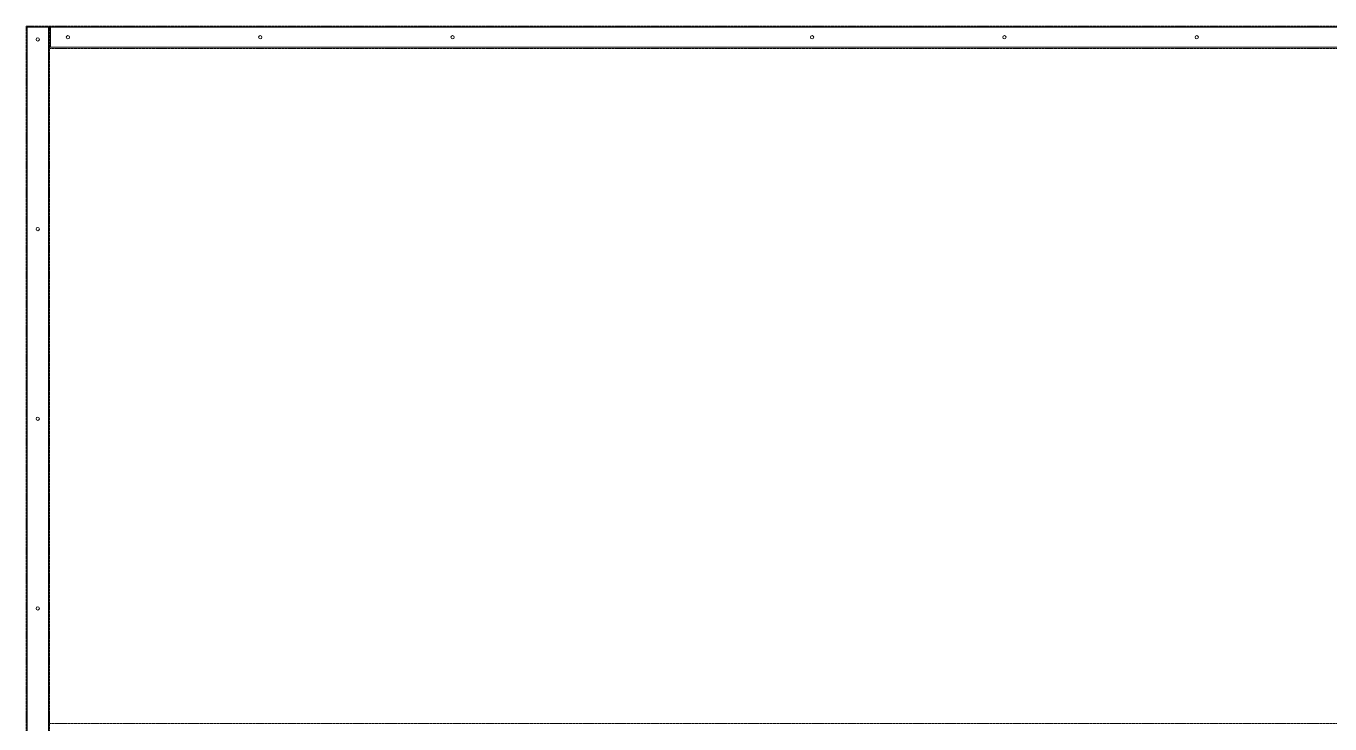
# Model space of a CAD drawing. Header units: millimetres. Extents: x -662849 to 32847, y -140377 to 24217.
# Drawn here: x 21581 to 23920, y 12251 to 13502 of the extents above; entities that cross this region are included whole.
import ezdxf

# ---------------------------------------------------------------- set-up
doc = ezdxf.new("R2010")
doc.units = ezdxf.units.MM
for name, pattern in [('CENTER', [2, 1.25, -0.25, 0.25, -0.25]), ('HIDDEN', [0.375, 0.25, -0.125]), ('HIDDENX2', [0.75, 0.5, -0.25])]:
    doc.linetypes.add(name, pattern=pattern)
doc.layers.add('center', color=1, linetype='CENTER')
doc.layers.add('HIDD', color=2, linetype='HIDDENX2')

# ---------------------------------------------------------------- blocks, each defined once
blk = doc.blocks.new('2')
at = {"color": 7, "lineweight": 20}
blk.add_line((21582.7, 13500.7), (21582.7, 10056.1), dxfattribs=at)
for centre in [(21601.7, 13478.4), (21655.7, 13482.4), (22000.7, 13482.4), (22345.7, 13482.4), (22990.7, 13482.4), (23335.7, 13482.4), (23680.7, 13482.4), (21601.7, 13138.4), (21601.7, 12798.4), (21601.7, 12458.4)]:
    blk.add_circle(centre, 3, dxfattribs=at)
at = {"layer": 'center', "lineweight": 20}
for p, q in [((21580.7, 13502.4), (25780.7, 13502.4)), ((21580.7, 13502.4), (21580.7, 9902.4)), ((21622.7, 13502.4), (21622.7, 10027.4)), ((21622.7, 13462.4), (25738.7, 13462.4)), ((21622.7, 12252.4), (25738.7, 12252.4))]:
    blk.add_line(p, q, dxfattribs=at)
at = {"layer": 'HIDD', "linetype": 'HIDDEN', "lineweight": 20}
for p, q in [((21582.7, 13500.4), (25778.7, 13500.4)), ((21582.7, 13500.4), (21582.7, 10029.4)), ((21620.7, 13500.4), (21620.7, 10029.4)), ((21624.7, 13500.4), (21624.7, 13464.4)), ((21622.7, 13464.4), (25738.7, 13464.4))]:
    blk.add_line(p, q, dxfattribs=at)

msp = doc.modelspace()

# ---------------------------------------------------------------- block references
msp.add_blockref('2', (0, 0))

doc.saveas('drawing.dxf')
